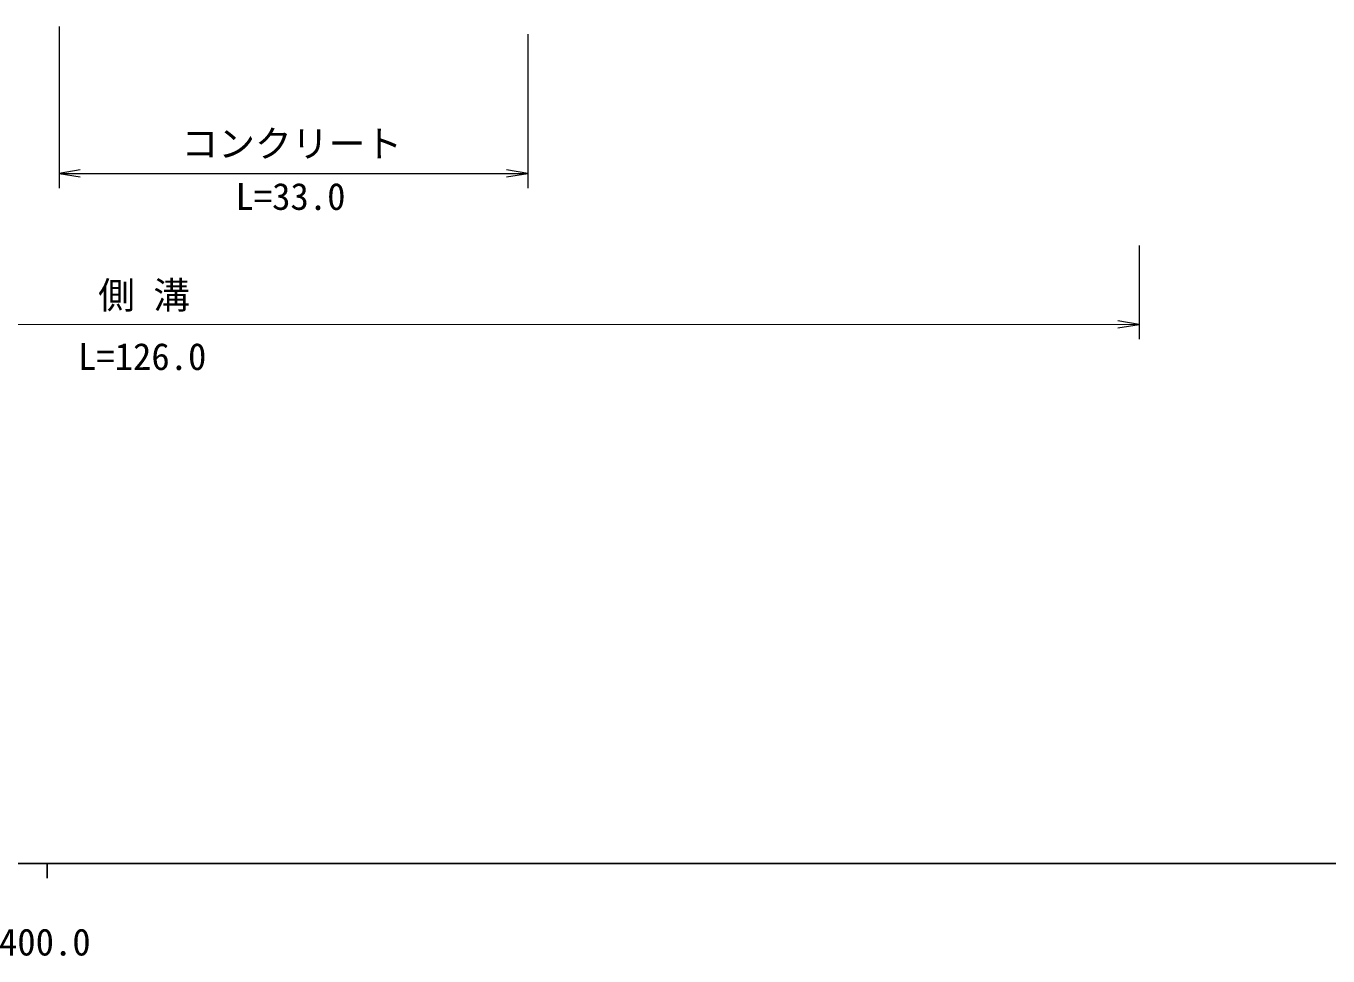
# Model space of a CAD drawing. Units: millimetres, scale not verified. Extents: x 40000 to 680000, y 20000 to 380000.
# Drawn here: x 466568 to 555093, y 198715 to 261924 of the extents above; entities that cross this region are included whole.
import ezdxf
from ezdxf.enums import TextEntityAlignment as Align

# ---------------------------------------------------------------- set-up
doc = ezdxf.new("R2010")
doc.units = ezdxf.units.MM
doc.header["$LTSCALE"] = 1000
for name, color, linetype, lineweight in [('M-TTL-BAND', 7, 'Continuous', 25), ('M-TTL-LINE', 7, 'Continuous', 13), ('M-TTL-TXT', 7, 'Continuous', 13)]:
    doc.layers.add(name, color=color, linetype=linetype, lineweight=lineweight)
doc.styles.add('ＭＳ ゴシック', font='')
doc.styles.get('ＭＳ ゴシック').set_extended_font_data('MS Gothic')

# ---------------------------------------------------------------- blocks, each defined once
blk = doc.blocks.new('open_arrow')
at = {"color": 0, "linetype": 'Continuous', "lineweight": -2}
blk.add_lwpolyline([(7.5, 1.25), (0, 0), (7.5, -1.25)], dxfattribs=at)

msp = doc.modelspace()

# ---------------------------------------------------------------- linework, layer by layer
at = {"layer": 'M-TTL-BAND'}
for p, q in [((40000, 205000), (579000, 205000)), ((468000, 205000), (468000, 204000))]:
    msp.add_line(p, q, dxfattribs=at)
at = {"layer": 'M-TTL-LINE'}
msp.add_open_spline([(422319, 250515), (423614, 251575), (424909, 252635), (426227, 253664), (427785, 254880), (429375, 256052), (431067, 257104), (432590, 258051), (434196, 258901), (435907, 259378), (437144, 259723), (438436, 259873), (439698, 260136), (441754, 260564), (443730, 261292), (445777, 261783), (448136, 262349), (450590, 262599), (452863, 263357), (455007, 264073), (456989, 265241), (459073, 266244), (461349, 267338), (463745, 268234), (465634, 269830), (467213, 271163), (468438, 272985), (470095, 274203), (471341, 275119), (472831, 275694), (474294, 276302), (476476, 277210), (478598, 278194), (480855, 278751), (481701, 278960), (482567, 279109), (483432, 279258)], degree=3, knots=[0, 0, 0, 0, 1, 1, 1, 2, 2, 2, 3, 3, 3, 4, 4, 4, 5, 5, 5, 6, 6, 6, 7, 7, 7, 8, 8, 8, 9, 9, 9, 10, 10, 10, 11, 11, 11, 12, 12, 12, 12], dxfattribs=at)
at = {"layer": 'M-TTL-TXT'}
for p, q in [((468809, 261894), (468809, 250910)), ((500689, 261374), (500689, 250909)), ((468809, 251910), (500689, 251909)), ((542255, 247000), (542254, 240647)), ((423593, 241653), (542254, 241647))]:
    msp.add_line(p, q, dxfattribs=at)

# ---------------------------------------------------------------- block references
at = {"layer": 'M-TTL-TXT', "xscale": 193, "yscale": 193}
msp.add_blockref('open_arrow', (468809, 251910), dxfattribs=at)
at = {"layer": 'M-TTL-TXT', "xscale": 193, "yscale": 193, "rotation": 180}
for p in [(500689, 251909), (542254, 241647)]:
    msp.add_blockref('open_arrow', p, dxfattribs=at)

# ---------------------------------------------------------------- texts
at = {"layer": 'M-TTL-BAND', "style": 'ＭＳ ゴシック'}
msp.add_text('400.0', height=1833, dxfattribs=at).set_placement((467844, 198195), align=Align.BOTTOM_CENTER)
at = {"layer": 'M-TTL-TXT', "style": 'ＭＳ ゴシック'}
for s, p in [('コンクリート', (477136, 252466)), ('L=33.0', (480809, 248876)), ('側 溝', (471472, 242162)), ('L=126.0', (470102, 237996))]:
    msp.add_text(s, height=1833, rotation=359.997, dxfattribs=at).set_placement(p, align=Align.BOTTOM_LEFT)

doc.saveas('drawing.dxf')
